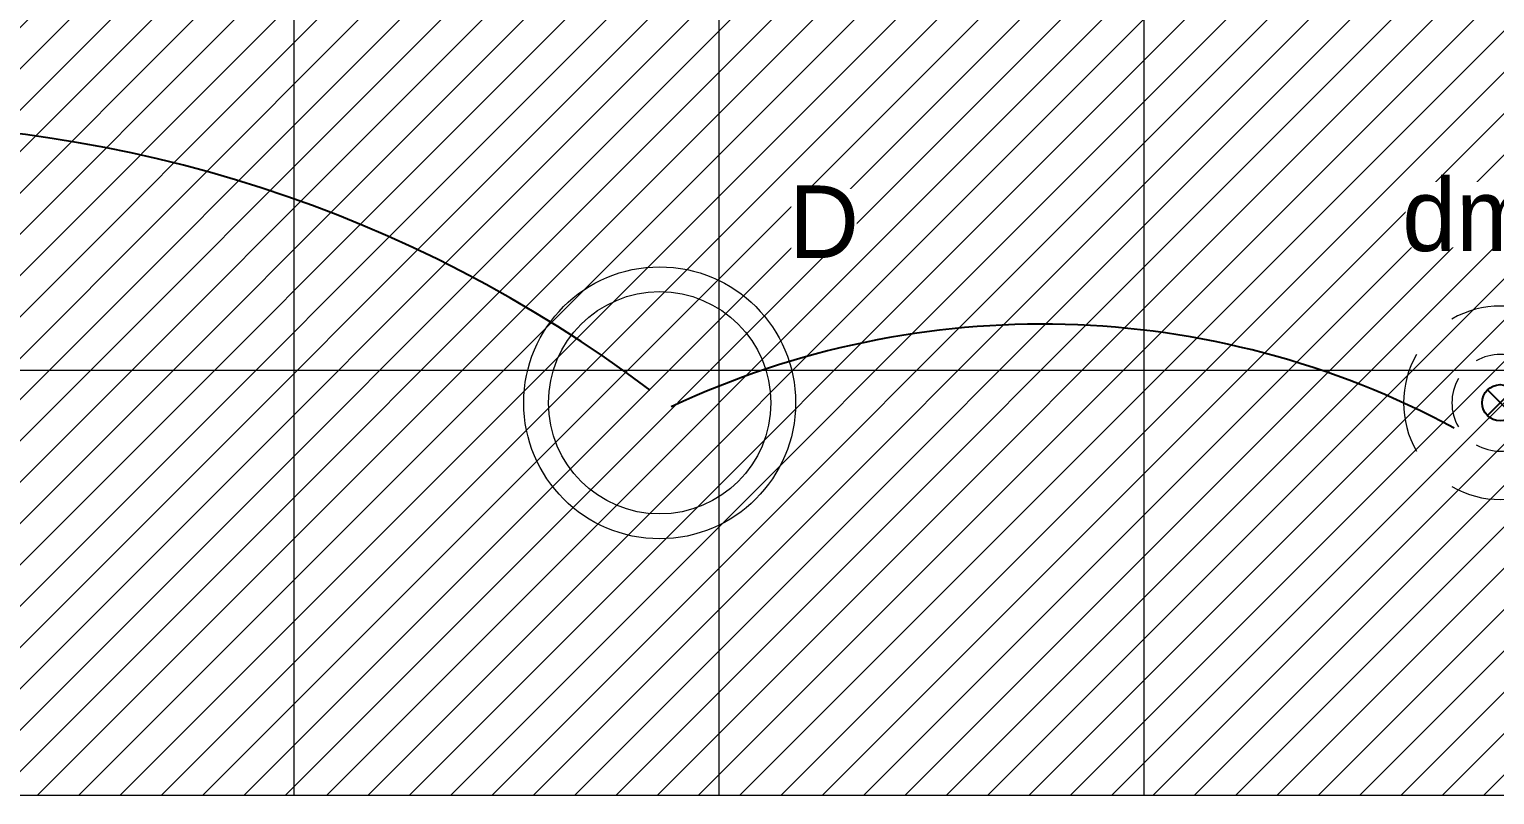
# Model space of a CAD drawing. Header units: centimetres. Extents: x 2666 to 9670, y 1889 to 5633.
# Drawn here: x 5196.6 to 5439, y 4152.5 to 4279.1 of the extents above; entities that cross this region are included whole.
import ezdxf

# ---------------------------------------------------------------- set-up
doc = ezdxf.new("R2010")
doc.units = ezdxf.units.CM
doc.header["$LTSCALE"] = 12.7
for name, color, linetype, lineweight in [('B Faux plafonds', 7, 'Continuous', 5), ('C ANNOTATIONS-prestations-1', 7, 'Continuous', 5), ('prlm-ELEC-CFO', 1, 'Continuous', 25)]:
    doc.layers.add(name, color=color, linetype=linetype, lineweight=lineweight)
doc.styles.add('prlm-elec-cfo', font='comic.ttf', dxfattribs={"height": 12})

# ---------------------------------------------------------------- blocks, each defined once
blk = doc.blocks.new('xi.lumD')
at = {"layer": 'prlm-ELEC-CFO', "color": 0, "linetype": 'ByBlock', "lineweight": 13}
for radius in [22.49, 18.39]:
    blk.add_circle((0, 0), radius, dxfattribs=at)
blk = doc.blocks.new('xi.dm8')
at = {"layer": 'prlm-ELEC-CFO', "color": 0}
for points in [[(-2.12, 2.12), (2.12, -2.12)], [(2.12, 2.12), (-2.12, -2.12)]]:
    blk.add_lwpolyline(points, dxfattribs=at)
blk.add_circle((0, 0), 3, dxfattribs=at)
at = {"layer": 'prlm-ELEC-CFO', "color": 0, "lineweight": 13}
for radius, start, end in [(16, 60, 120), (16, 150, 210), (8, 60, 120), (16, 330, 30), (8, 150, 210), (8, 330, 30), (8, 240, 300), (16, 240, 300)]:
    blk.add_arc((0, 0), radius, start, end, dxfattribs=at)

msp = doc.modelspace()

# ---------------------------------------------------------------- hatches: boundary and pattern name
at = {"layer": 'B Faux plafonds', "linetype": 'Continuous', "lineweight": 5, "true_color": 0xaaaaaa}
h = msp.add_hatch(dxfattribs=at)
h.set_pattern_fill('F_P__SOFFITE', color=253, style=0, pattern_type=2)
h.set_pattern_definition([(45, (0, 0.2205), (-3.5277778, 3.3072917), [])])
h.paths.add_polyline_path([(4337.44, 3228.48), (4207.44, 3228.48), (4207.44, 4282.39), (4659.96, 4282.39), (4659.96, 4330.39), (5019.96, 4330.39), (5019.96, 4687.89), (5150.04, 4687.72), (5150.04, 4282.39), (6787.89, 4282.39), (6787.89, 4152.39), (4337.44, 4152.39)])
at = {"layer": 'C ANNOTATIONS-prestations-1', "linetype": 'Continuous', "lineweight": 9, "true_color": 0x989898}
h = msp.add_hatch(dxfattribs=at)
h.set_pattern_fill('DALETTES TERRASSE 50X50', color=252, scale=1.406016, style=0, pattern_type=2)
h.set_pattern_definition([(0, (4678, 4152.39), (4e-15, -70.3008), []), (-90, (4678, 4152.39), (70.3008, 0), [])])
h.paths.add_polyline_path([(4337.44, 3228.48), (4207.44, 3228.48), (4207.44, 4282.39), (4659.96, 4282.39), (4659.96, 4330.39), (5019.96, 4330.39), (5019.96, 4687.89), (5150.04, 4687.72), (5150.04, 4282.39), (6787.89, 4282.39), (6787.89, 4152.39), (4337.44, 4152.39)])

# ---------------------------------------------------------------- linework, layer by layer
at = {"layer": 'prlm-ELEC-CFO'}
for centre, radius, start, end in [((5167.39, 4044.29), 219.27, 53.015, 128.1839), ((5364.1, 4086.37), 143.98, 61.7096, 115.1967)]:
    msp.add_arc(centre, radius, start, end, dxfattribs=at)

# ---------------------------------------------------------------- block references
at = {"layer": 'prlm-ELEC-CFO', "rotation": 90}
msp.add_blockref('xi.lumD', (5300.9, 4217.34), dxfattribs=at)
at = {"layer": 'prlm-ELEC-CFO'}
msp.add_blockref('xi.dm8', (5439.96, 4217.34), dxfattribs=at)

# ---------------------------------------------------------------- next in the draw order: texts
at = {"layer": 'prlm-ELEC-CFO', "lineweight": 20, "char_height": 12, "attachment_point": 2, "line_spacing_factor": 0.8, "style": 'prlm-elec-cfo', "bg_fill": 3, "box_fill_scale": 0.95, "bg_fill_color": 256, "bg_fill_transparency": 0}
for s, insert in [('dm8', (5439.34, 4254.44)), ('D', (5328.09, 4253.29))]:
    msp.add_mtext(s, dxfattribs=dict(at, insert=insert))

doc.saveas('drawing.dxf')
